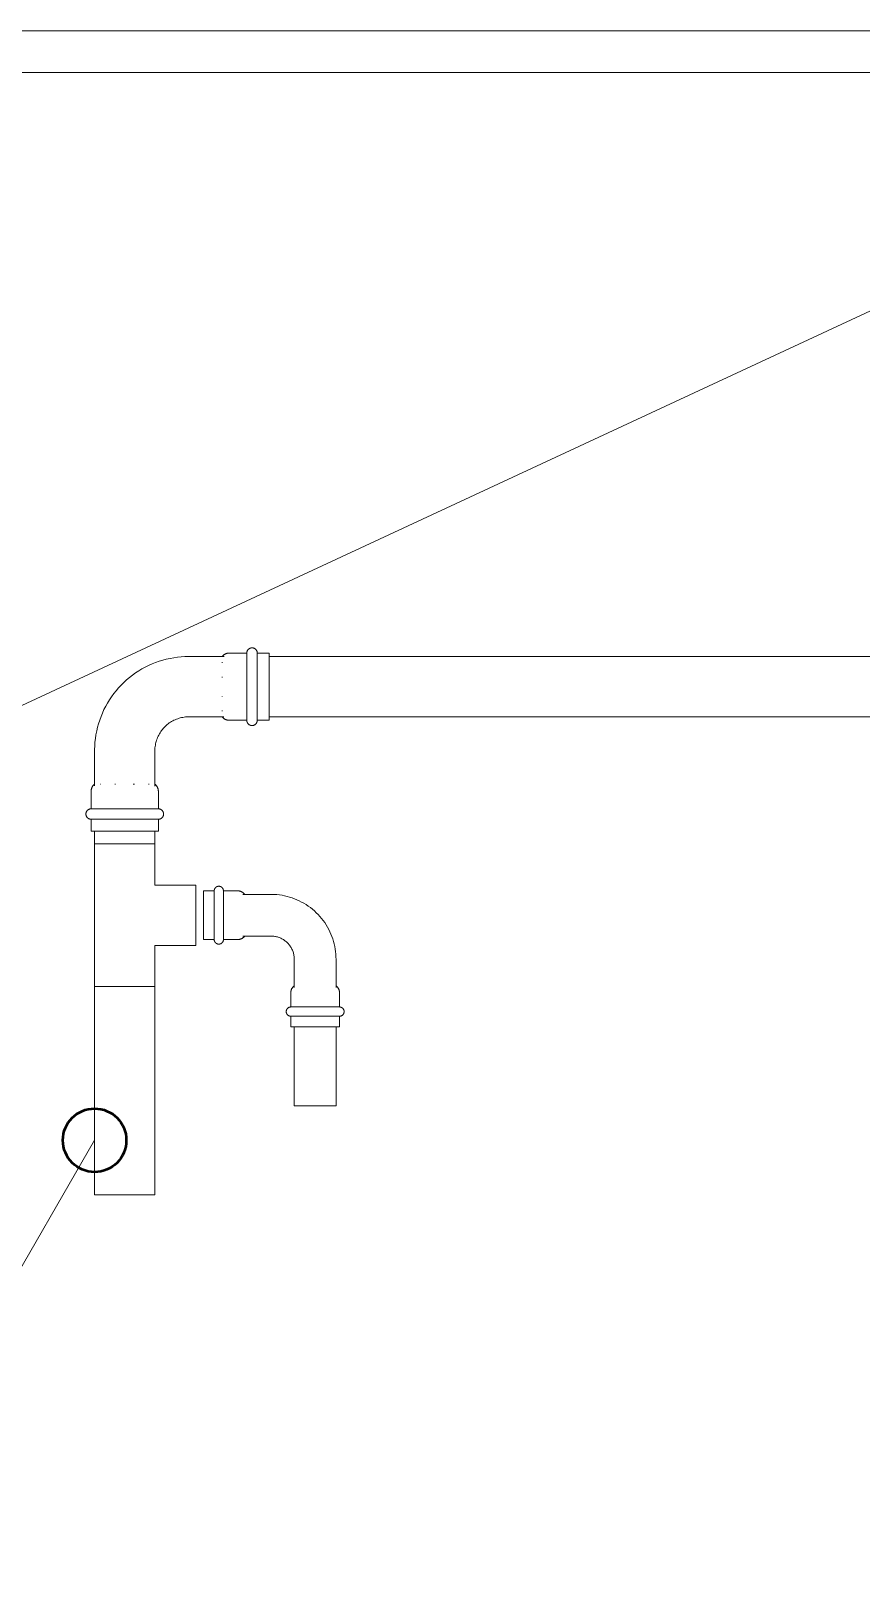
# Model space of a CAD drawing. Header units: inches. Extents: x -3679 to 241, y -496 to 1784.
# Drawn here: x -2646.11 to -2619.94, y 105.24 to 153.66 of the extents above; entities that cross this region are included whole.
import ezdxf

# ---------------------------------------------------------------- set-up
doc = ezdxf.new("R2010")
doc.units = ezdxf.units.IN
doc.header["$MEASUREMENT"] = 0
doc.layers.add('G-ANNO-DIMS', color=251, linetype='Continuous', lineweight=9)
doc.layers.add('P-PIPE', color=1, linetype='Continuous', lineweight=9)

# ---------------------------------------------------------------- blocks, each defined once
blk = doc.blocks.new('Victaulic-VicPress316-Elbow 90-45deg Style P568_P571 - Standard-V1-SECOND LEVEL')
at = {"layer": 'P-PIPE'}
for p, q in [((-0.767, 3.52), (-0.767, 3.181)), ((0.766, 3.52), (-0.767, 3.52)), ((0.766, 3.181), (0.766, 3.52)), ((-0.767, 3.181), (0.766, 3.181)), ((-0.767, 2.89), (-0.767, 2.439)), ((-0.767, 2.89), (0.766, 2.89)), ((0.766, 2.439), (0.766, 2.89)), ((-0.658, 2.278), (-0.658, 1.393)), ((0.657, 1.393), (0.657, 2.278)), ((-3.181, 0.766), (-3.52, 0.766)), ((-3.52, 0.766), (-3.52, -0.767)), ((-3.181, -0.767), (-3.181, 0.766)), ((-2.439, 0.766), (-2.89, 0.766)), ((-2.89, -0.767), (-2.89, 0.766)), ((-1.393, 0.657), (-2.278, 0.657)), ((-3.52, -0.767), (-3.181, -0.767)), ((-2.89, -0.767), (-2.439, -0.767)), ((-2.278, -0.658), (-1.393, -0.658))]:
    blk.add_line(p, q, dxfattribs=at)
at = {"layer": 'P-PIPE', "flags": 128}
for points in [[(-0.767, 2.89), (-0.772, 2.891), (-0.778, 2.891), (-0.784, 2.892), (-0.79, 2.892), (-0.795, 2.893), (-0.801, 2.895), (-0.807, 2.896), (-0.812, 2.898), (-0.818, 2.9), (-0.823, 2.902), (-0.828, 2.904), (-0.834, 2.907), (-0.839, 2.91), (-0.844, 2.913), (-0.849, 2.916), (-0.853, 2.919), (-0.858, 2.923), (-0.862, 2.927), (-0.867, 2.931), (-0.871, 2.935), (-0.875, 2.939), (-0.879, 2.943), (-0.882, 2.948), (-0.886, 2.953), (-0.889, 2.957), (-0.892, 2.962), (-0.895, 2.967), (-0.897, 2.973), (-0.9, 2.978), (-0.902, 2.983), (-0.904, 2.989), (-0.906, 2.994), (-0.907, 3), (-0.909, 3.006), (-0.91, 3.011), (-0.911, 3.017), (-0.911, 3.023), (-0.912, 3.029), (-0.912, 3.034), (-0.912, 3.04), (-0.912, 3.046), (-0.911, 3.052), (-0.91, 3.058), (-0.909, 3.063), (-0.908, 3.069), (-0.907, 3.075), (-0.905, 3.08), (-0.903, 3.086), (-0.901, 3.091), (-0.899, 3.097), (-0.896, 3.102), (-0.894, 3.107), (-0.891, 3.112), (-0.887, 3.117), (-0.884, 3.122), (-0.881, 3.126), (-0.877, 3.131), (-0.873, 3.135), (-0.869, 3.139), (-0.865, 3.143), (-0.86, 3.147), (-0.856, 3.151), (-0.851, 3.154), (-0.846, 3.158), (-0.842, 3.161), (-0.836, 3.164), (-0.831, 3.166), (-0.826, 3.169), (-0.821, 3.171), (-0.815, 3.173), (-0.81, 3.175), (-0.804, 3.177), (-0.798, 3.178), (-0.793, 3.179), (-0.787, 3.18), (-0.781, 3.181), (-0.775, 3.181), (-0.77, 3.181), (-0.767, 3.181)], [(0.766, 3.181), (0.766, 3.181), (0.764, 3.181), (0.761, 3.181), (0.757, 3.181), (0.751, 3.181), (0.745, 3.181), (0.737, 3.181), (0.728, 3.181), (0.717, 3.181), (0.706, 3.181), (0.693, 3.181), (0.68, 3.181), (0.665, 3.181), (0.649, 3.181), (0.633, 3.181), (0.615, 3.181), (0.596, 3.181), (0.576, 3.181), (0.556, 3.181), (0.534, 3.181), (0.512, 3.181), (0.488, 3.181), (0.464, 3.181), (0.44, 3.181), (0.414, 3.181), (0.388, 3.181), (0.361, 3.181), (0.334, 3.181), (0.306, 3.181), (0.278, 3.181), (0.249, 3.181), (0.22, 3.181), (0.19, 3.181), (0.16, 3.181), (0.13, 3.181), (0.1, 3.181), (0.069, 3.181), (0.039, 3.181), (0.008, 3.181), (-0.022, 3.181), (-0.053, 3.181), (-0.084, 3.181), (-0.114, 3.181), (-0.144, 3.181), (-0.174, 3.181), (-0.204, 3.181), (-0.233, 3.181), (-0.262, 3.181), (-0.291, 3.181), (-0.319, 3.181), (-0.347, 3.181), (-0.374, 3.181), (-0.4, 3.181), (-0.426, 3.181), (-0.451, 3.181), (-0.476, 3.181), (-0.499, 3.181), (-0.522, 3.181), (-0.544, 3.181), (-0.565, 3.181), (-0.585, 3.181), (-0.605, 3.181), (-0.623, 3.181), (-0.64, 3.181), (-0.657, 3.181), (-0.672, 3.181), (-0.686, 3.181), (-0.699, 3.181), (-0.711, 3.181), (-0.722, 3.181), (-0.732, 3.181), (-0.74, 3.181), (-0.748, 3.181), (-0.754, 3.181), (-0.759, 3.181), (-0.763, 3.181), (-0.765, 3.181), (-0.766, 3.181), (-0.767, 3.181)], [(-0.767, 3.181), (-0.766, 3.181), (-0.764, 3.181), (-0.761, 3.181), (-0.757, 3.181), (-0.751, 3.181), (-0.745, 3.181), (-0.737, 3.181), (-0.728, 3.181)], [(0.722, 3.181), (0.732, 3.181), (0.74, 3.181), (0.748, 3.181), (0.754, 3.181), (0.759, 3.181), (0.763, 3.181), (0.765, 3.181), (0.766, 3.181), (0.766, 3.181)], [(0.766, 3.181), (0.772, 3.181), (0.778, 3.181), (0.784, 3.18), (0.79, 3.18), (0.795, 3.179), (0.801, 3.177), (0.807, 3.176), (0.812, 3.174), (0.818, 3.172), (0.823, 3.17), (0.828, 3.168), (0.834, 3.165), (0.839, 3.162), (0.844, 3.159), (0.849, 3.156), (0.853, 3.153), (0.858, 3.149), (0.862, 3.145), (0.867, 3.141), (0.871, 3.137), (0.875, 3.133), (0.879, 3.129), (0.882, 3.124), (0.886, 3.119), (0.889, 3.115), (0.892, 3.11), (0.895, 3.105), (0.897, 3.099), (0.9, 3.094), (0.902, 3.089), (0.904, 3.083), (0.906, 3.078), (0.907, 3.072), (0.909, 3.066), (0.91, 3.061), (0.911, 3.055), (0.911, 3.049), (0.912, 3.043), (0.912, 3.038), (0.912, 3.032), (0.912, 3.026), (0.911, 3.02), (0.91, 3.014), (0.909, 3.009), (0.908, 3.003), (0.907, 2.997), (0.905, 2.992), (0.903, 2.986), (0.901, 2.981), (0.899, 2.975), (0.896, 2.97), (0.894, 2.965), (0.891, 2.96), (0.887, 2.955), (0.884, 2.95), (0.881, 2.946), (0.877, 2.941), (0.873, 2.937), (0.869, 2.933), (0.865, 2.929), (0.86, 2.925), (0.856, 2.921), (0.851, 2.918), (0.846, 2.914), (0.842, 2.911), (0.836, 2.908), (0.831, 2.906), (0.826, 2.903), (0.821, 2.901), (0.815, 2.899), (0.81, 2.897), (0.804, 2.895), (0.798, 2.894), (0.793, 2.893), (0.787, 2.892), (0.781, 2.891), (0.775, 2.891), (0.77, 2.891), (0.766, 2.89)], [(-0.767, 2.89), (-0.766, 2.89), (-0.764, 2.89), (-0.761, 2.89), (-0.757, 2.89), (-0.751, 2.89), (-0.745, 2.89), (-0.737, 2.89), (-0.728, 2.89), (-0.717, 2.89), (-0.706, 2.89), (-0.693, 2.89), (-0.68, 2.89), (-0.665, 2.89), (-0.649, 2.89), (-0.633, 2.89), (-0.615, 2.89), (-0.596, 2.89), (-0.576, 2.89), (-0.556, 2.89), (-0.534, 2.89), (-0.512, 2.89), (-0.488, 2.89), (-0.464, 2.89), (-0.44, 2.89), (-0.414, 2.89), (-0.388, 2.89), (-0.361, 2.89), (-0.334, 2.89), (-0.306, 2.89), (-0.278, 2.89), (-0.249, 2.89), (-0.22, 2.89), (-0.19, 2.89), (-0.16, 2.89), (-0.13, 2.89), (-0.1, 2.89), (-0.069, 2.89), (-0.039, 2.89), (-0.008, 2.89), (0.022, 2.89), (0.053, 2.89), (0.084, 2.89), (0.114, 2.89), (0.144, 2.89), (0.174, 2.89), (0.204, 2.89), (0.233, 2.89), (0.262, 2.89), (0.291, 2.89), (0.319, 2.89), (0.347, 2.89), (0.374, 2.89), (0.4, 2.89), (0.426, 2.89), (0.451, 2.89), (0.476, 2.89), (0.499, 2.89), (0.522, 2.89), (0.544, 2.89), (0.565, 2.89), (0.585, 2.89), (0.605, 2.89), (0.623, 2.89), (0.64, 2.89), (0.657, 2.89), (0.672, 2.89), (0.686, 2.89), (0.699, 2.89), (0.711, 2.89), (0.722, 2.89), (0.732, 2.89), (0.74, 2.89), (0.748, 2.89), (0.754, 2.89), (0.759, 2.89), (0.763, 2.89), (0.765, 2.89), (0.766, 2.89), (0.766, 2.89)], [(-0.722, 2.89), (-0.732, 2.89), (-0.74, 2.89), (-0.748, 2.89), (-0.754, 2.89), (-0.759, 2.89), (-0.763, 2.89), (-0.765, 2.89), (-0.766, 2.89), (-0.767, 2.89)], [(-0.658, 2.221), (-0.666, 2.228), (-0.674, 2.235), (-0.682, 2.242), (-0.69, 2.25), (-0.698, 2.258), (-0.705, 2.266), (-0.711, 2.275), (-0.718, 2.283), (-0.724, 2.293), (-0.729, 2.302), (-0.735, 2.311), (-0.74, 2.321), (-0.744, 2.331), (-0.748, 2.341), (-0.752, 2.351), (-0.755, 2.362), (-0.758, 2.372), (-0.761, 2.383), (-0.763, 2.394), (-0.764, 2.404), (-0.765, 2.415), (-0.766, 2.426), (-0.767, 2.437), (-0.767, 2.439)], [(0.766, 2.439), (0.766, 2.428), (0.766, 2.417), (0.765, 2.406), (0.763, 2.396), (0.761, 2.385), (0.759, 2.374), (0.756, 2.364), (0.753, 2.353), (0.749, 2.343), (0.745, 2.333), (0.741, 2.323), (0.736, 2.313), (0.73, 2.304), (0.725, 2.294), (0.719, 2.285), (0.713, 2.276), (0.706, 2.268), (0.699, 2.259), (0.692, 2.251), (0.684, 2.244), (0.676, 2.236), (0.668, 2.229), (0.659, 2.222), (0.657, 2.221)], [(0.766, 2.89), (0.766, 2.89), (0.764, 2.89), (0.761, 2.89), (0.757, 2.89), (0.751, 2.89), (0.745, 2.89), (0.737, 2.89), (0.728, 2.89)], [(-0.658, 1.393), (-0.658, 1.364), (-0.66, 1.334), (-0.663, 1.305), (-0.667, 1.276), (-0.672, 1.247), (-0.679, 1.218), (-0.686, 1.19), (-0.695, 1.162), (-0.705, 1.134), (-0.716, 1.107), (-0.728, 1.08), (-0.741, 1.053), (-0.755, 1.028), (-0.77, 1.002), (-0.786, 0.978), (-0.803, 0.954), (-0.821, 0.931), (-0.84, 0.908), (-0.86, 0.886), (-0.881, 0.865), (-0.902, 0.845), (-0.924, 0.826), (-0.947, 0.808), (-0.971, 0.79), (-0.996, 0.774), (-1.021, 0.759), (-1.046, 0.744), (-1.073, 0.731), (-1.099, 0.719), (-1.126, 0.707), (-1.154, 0.697), (-1.182, 0.688), (-1.21, 0.681), (-1.239, 0.674), (-1.268, 0.668), (-1.297, 0.664), (-1.326, 0.661), (-1.356, 0.658), (-1.385, 0.658), (-1.393, 0.657)], [(-1.393, -0.658), (-1.311, -0.656), (-1.229, -0.651), (-1.148, -0.643), (-1.066, -0.631), (-0.986, -0.617), (-0.906, -0.599), (-0.826, -0.578), (-0.748, -0.553), (-0.671, -0.526), (-0.594, -0.496), (-0.52, -0.462), (-0.446, -0.426), (-0.374, -0.386), (-0.304, -0.344), (-0.235, -0.299), (-0.168, -0.252), (-0.104, -0.201), (-0.041, -0.149), (0.02, -0.093), (0.078, -0.036), (0.134, 0.024), (0.187, 0.087), (0.238, 0.151), (0.287, 0.217), (0.332, 0.285), (0.375, 0.355), (0.415, 0.427), (0.453, 0.5), (0.487, 0.574), (0.518, 0.65), (0.546, 0.727), (0.571, 0.805), (0.593, 0.884), (0.612, 0.964), (0.628, 1.044), (0.64, 1.126), (0.649, 1.207), (0.655, 1.289), (0.657, 1.371), (0.657, 1.393)], [(-3.181, 0.766), (-3.181, 0.772), (-3.181, 0.778), (-3.18, 0.784), (-3.18, 0.79), (-3.179, 0.795), (-3.177, 0.801), (-3.176, 0.807), (-3.174, 0.812), (-3.172, 0.818), (-3.17, 0.823), (-3.168, 0.828), (-3.165, 0.834), (-3.162, 0.839), (-3.159, 0.844), (-3.156, 0.849), (-3.153, 0.853), (-3.149, 0.858), (-3.145, 0.862), (-3.141, 0.867), (-3.137, 0.871), (-3.133, 0.875), (-3.129, 0.879), (-3.124, 0.882), (-3.119, 0.886), (-3.115, 0.889), (-3.11, 0.892), (-3.105, 0.895), (-3.099, 0.897), (-3.094, 0.9), (-3.089, 0.902), (-3.083, 0.904), (-3.078, 0.906), (-3.072, 0.907), (-3.066, 0.909), (-3.061, 0.91), (-3.055, 0.911), (-3.049, 0.911), (-3.043, 0.912), (-3.038, 0.912), (-3.032, 0.912), (-3.026, 0.912), (-3.02, 0.911), (-3.014, 0.91), (-3.009, 0.909), (-3.003, 0.908), (-2.997, 0.907), (-2.992, 0.905), (-2.986, 0.903), (-2.981, 0.901), (-2.975, 0.899), (-2.97, 0.896), (-2.965, 0.894), (-2.96, 0.891), (-2.955, 0.887), (-2.95, 0.884), (-2.946, 0.881), (-2.941, 0.877), (-2.937, 0.873), (-2.933, 0.869), (-2.929, 0.865), (-2.925, 0.86), (-2.921, 0.856), (-2.918, 0.851), (-2.914, 0.846), (-2.911, 0.842), (-2.908, 0.836), (-2.906, 0.831), (-2.903, 0.826), (-2.901, 0.821), (-2.899, 0.815), (-2.897, 0.81), (-2.895, 0.804), (-2.894, 0.798), (-2.893, 0.793), (-2.892, 0.787), (-2.891, 0.781), (-2.891, 0.775), (-2.891, 0.77), (-2.89, 0.766)], [(-3.181, 0.766), (-3.181, 0.766), (-3.181, 0.764), (-3.181, 0.761), (-3.181, 0.757), (-3.181, 0.751), (-3.181, 0.745), (-3.181, 0.737), (-3.181, 0.728), (-3.181, 0.717), (-3.181, 0.706), (-3.181, 0.693), (-3.181, 0.68), (-3.181, 0.665), (-3.181, 0.649), (-3.181, 0.633), (-3.181, 0.615), (-3.181, 0.596), (-3.181, 0.576), (-3.181, 0.556), (-3.181, 0.534), (-3.181, 0.512), (-3.181, 0.488), (-3.181, 0.464), (-3.181, 0.44), (-3.181, 0.414), (-3.181, 0.388), (-3.181, 0.361), (-3.181, 0.334), (-3.181, 0.306), (-3.181, 0.278), (-3.181, 0.249), (-3.181, 0.22), (-3.181, 0.19), (-3.181, 0.16), (-3.181, 0.13), (-3.181, 0.1), (-3.181, 0.069), (-3.181, 0.039), (-3.181, 0.008), (-3.181, -0.022), (-3.181, -0.053), (-3.181, -0.084), (-3.181, -0.114), (-3.181, -0.144), (-3.181, -0.174), (-3.181, -0.204), (-3.181, -0.233), (-3.181, -0.262), (-3.181, -0.291), (-3.181, -0.319), (-3.181, -0.347), (-3.181, -0.374), (-3.181, -0.4), (-3.181, -0.426), (-3.181, -0.451), (-3.181, -0.476), (-3.181, -0.499), (-3.181, -0.522), (-3.181, -0.544), (-3.181, -0.565), (-3.181, -0.585), (-3.181, -0.605), (-3.181, -0.623), (-3.181, -0.64), (-3.181, -0.657), (-3.181, -0.672), (-3.181, -0.686), (-3.181, -0.699), (-3.181, -0.711), (-3.181, -0.722), (-3.181, -0.732), (-3.181, -0.74), (-3.181, -0.748), (-3.181, -0.754), (-3.181, -0.759), (-3.181, -0.763), (-3.181, -0.765), (-3.181, -0.766), (-3.181, -0.767)], [(-3.181, 0.722), (-3.181, 0.732), (-3.181, 0.74), (-3.181, 0.748), (-3.181, 0.754), (-3.181, 0.759), (-3.181, 0.763), (-3.181, 0.765), (-3.181, 0.766), (-3.181, 0.766)], [(-2.89, -0.767), (-2.89, -0.766), (-2.89, -0.764), (-2.89, -0.761), (-2.89, -0.757), (-2.89, -0.751), (-2.89, -0.745), (-2.89, -0.737), (-2.89, -0.728), (-2.89, -0.717), (-2.89, -0.706), (-2.89, -0.693), (-2.89, -0.68), (-2.89, -0.665), (-2.89, -0.649), (-2.89, -0.633), (-2.89, -0.615), (-2.89, -0.596), (-2.89, -0.576), (-2.89, -0.556), (-2.89, -0.534), (-2.89, -0.512), (-2.89, -0.488), (-2.89, -0.464), (-2.89, -0.44), (-2.89, -0.414), (-2.89, -0.388), (-2.89, -0.361), (-2.89, -0.334), (-2.89, -0.306), (-2.89, -0.278), (-2.89, -0.249), (-2.89, -0.22), (-2.89, -0.19), (-2.89, -0.16), (-2.89, -0.13), (-2.89, -0.1), (-2.89, -0.069), (-2.89, -0.039), (-2.89, -0.008), (-2.89, 0.022), (-2.89, 0.053), (-2.89, 0.084), (-2.89, 0.114), (-2.89, 0.144), (-2.89, 0.174), (-2.89, 0.204), (-2.89, 0.233), (-2.89, 0.262), (-2.89, 0.291), (-2.89, 0.319), (-2.89, 0.347), (-2.89, 0.374), (-2.89, 0.4), (-2.89, 0.426), (-2.89, 0.451), (-2.89, 0.476), (-2.89, 0.499), (-2.89, 0.522), (-2.89, 0.544), (-2.89, 0.565), (-2.89, 0.585), (-2.89, 0.605), (-2.89, 0.623), (-2.89, 0.64), (-2.89, 0.657), (-2.89, 0.672), (-2.89, 0.686), (-2.89, 0.699), (-2.89, 0.711), (-2.89, 0.722), (-2.89, 0.732), (-2.89, 0.74), (-2.89, 0.748), (-2.89, 0.754), (-2.89, 0.759), (-2.89, 0.763), (-2.89, 0.765), (-2.89, 0.766), (-2.89, 0.766)], [(-2.89, 0.766), (-2.89, 0.766), (-2.89, 0.764), (-2.89, 0.761), (-2.89, 0.757), (-2.89, 0.751), (-2.89, 0.745), (-2.89, 0.737), (-2.89, 0.728)], [(-2.439, 0.766), (-2.428, 0.766), (-2.417, 0.766), (-2.406, 0.765), (-2.396, 0.763), (-2.385, 0.761), (-2.374, 0.759), (-2.364, 0.756), (-2.353, 0.753), (-2.343, 0.749), (-2.333, 0.745), (-2.323, 0.741), (-2.313, 0.736), (-2.304, 0.73), (-2.294, 0.725), (-2.285, 0.719), (-2.276, 0.713), (-2.268, 0.706), (-2.259, 0.699), (-2.251, 0.692), (-2.244, 0.684), (-2.236, 0.676), (-2.229, 0.668), (-2.222, 0.659), (-2.221, 0.657)], [(-3.181, -0.767), (-3.181, -0.766), (-3.181, -0.764), (-3.181, -0.761), (-3.181, -0.757), (-3.181, -0.751), (-3.181, -0.745), (-3.181, -0.737), (-3.181, -0.728)], [(-2.89, -0.767), (-2.891, -0.772), (-2.891, -0.778), (-2.892, -0.784), (-2.892, -0.79), (-2.893, -0.795), (-2.895, -0.801), (-2.896, -0.807), (-2.898, -0.812), (-2.9, -0.818), (-2.902, -0.823), (-2.904, -0.828), (-2.907, -0.834), (-2.91, -0.839), (-2.913, -0.844), (-2.916, -0.849), (-2.919, -0.853), (-2.923, -0.858), (-2.927, -0.862), (-2.931, -0.867), (-2.935, -0.871), (-2.939, -0.875), (-2.943, -0.879), (-2.948, -0.882), (-2.953, -0.886), (-2.957, -0.889), (-2.962, -0.892), (-2.967, -0.895), (-2.973, -0.897), (-2.978, -0.9), (-2.983, -0.902), (-2.989, -0.904), (-2.994, -0.906), (-3, -0.907), (-3.006, -0.909), (-3.011, -0.91), (-3.017, -0.911), (-3.023, -0.911), (-3.029, -0.912), (-3.034, -0.912), (-3.04, -0.912), (-3.046, -0.912), (-3.052, -0.911), (-3.058, -0.91), (-3.063, -0.909), (-3.069, -0.908), (-3.075, -0.907), (-3.08, -0.905), (-3.086, -0.903), (-3.091, -0.901), (-3.097, -0.899), (-3.102, -0.896), (-3.107, -0.894), (-3.112, -0.891), (-3.117, -0.887), (-3.122, -0.884), (-3.126, -0.881), (-3.131, -0.877), (-3.135, -0.873), (-3.139, -0.869), (-3.143, -0.865), (-3.147, -0.86), (-3.151, -0.856), (-3.154, -0.851), (-3.158, -0.846), (-3.161, -0.842), (-3.164, -0.836), (-3.166, -0.831), (-3.169, -0.826), (-3.171, -0.821), (-3.173, -0.815), (-3.175, -0.81), (-3.177, -0.804), (-3.178, -0.798), (-3.179, -0.793), (-3.18, -0.787), (-3.181, -0.781), (-3.181, -0.775), (-3.181, -0.77), (-3.181, -0.767)], [(-2.89, -0.722), (-2.89, -0.732), (-2.89, -0.74), (-2.89, -0.748), (-2.89, -0.754), (-2.89, -0.759), (-2.89, -0.763), (-2.89, -0.765), (-2.89, -0.766), (-2.89, -0.767)], [(-2.221, -0.658), (-2.228, -0.666), (-2.235, -0.674), (-2.242, -0.682), (-2.25, -0.69), (-2.258, -0.698), (-2.266, -0.705), (-2.275, -0.711), (-2.283, -0.718), (-2.293, -0.724), (-2.302, -0.729), (-2.311, -0.735), (-2.321, -0.74), (-2.331, -0.744), (-2.341, -0.748), (-2.351, -0.752), (-2.362, -0.755), (-2.372, -0.758), (-2.383, -0.761), (-2.394, -0.763), (-2.404, -0.764), (-2.415, -0.765), (-2.426, -0.766), (-2.437, -0.767), (-2.439, -0.767)]]:
    blk.add_lwpolyline(points, dxfattribs=at)
blk = doc.blocks.new('Victaulic-VicPress316-Elbow 90-45deg Style P568_P571 - Standard-V19-SECOND LEVEL')
at = {"layer": 'P-PIPE'}
for p, q in [((-1.059, 4.55), (-1.059, 4.174)), ((1.059, 4.55), (-1.059, 4.55)), ((1.059, 4.174), (1.059, 4.55)), ((-1.059, 4.174), (1.059, 4.174)), ((-1.059, 3.845), (-1.059, 3.289)), ((-1.059, 3.845), (1.059, 3.845)), ((1.059, 3.289), (1.059, 3.845)), ((-0.95, 3.136), (-0.95, 2.015)), ((-0.769, 3.071), (-0.753, 3.071)), ((-0.312, 3.071), (-0.268, 3.071)), ((0.294, 3.071), (0.312, 3.071)), ((0.753, 3.071), (0.769, 3.071)), ((0.95, 2.015), (0.95, 3.119)), ((-4.174, 1.059), (-4.55, 1.059)), ((-4.55, 1.059), (-4.55, -1.059)), ((-4.174, -1.059), (-4.174, 1.059)), ((-3.289, 1.059), (-3.845, 1.059)), ((-3.845, -1.059), (-3.845, 1.059)), ((-2.015, 0.95), (-3.119, 0.95)), ((-3.071, 0.753), (-3.071, 0.769)), ((-3.071, 0.294), (-3.071, 0.312)), ((-3.071, -0.312), (-3.071, -0.294)), ((-3.136, -0.95), (-2.015, -0.95)), ((-3.071, -0.769), (-3.071, -0.753)), ((-4.55, -1.059), (-4.174, -1.059)), ((-3.845, -1.059), (-3.289, -1.059))]:
    blk.add_line(p, q, dxfattribs=at)
at = {"layer": 'P-PIPE', "flags": 128}
for points in [[(-1.059, 3.845), (-1.066, 3.846), (-1.072, 3.846), (-1.079, 3.847), (-1.085, 3.848), (-1.092, 3.849), (-1.098, 3.85), (-1.104, 3.852), (-1.111, 3.854), (-1.117, 3.856), (-1.123, 3.858), (-1.129, 3.861), (-1.135, 3.864), (-1.141, 3.867), (-1.146, 3.871), (-1.152, 3.874), (-1.157, 3.878), (-1.162, 3.882), (-1.167, 3.886), (-1.172, 3.891), (-1.177, 3.895), (-1.181, 3.9), (-1.186, 3.905), (-1.19, 3.91), (-1.194, 3.916), (-1.197, 3.921), (-1.201, 3.927), (-1.204, 3.932), (-1.207, 3.938), (-1.21, 3.944), (-1.212, 3.95), (-1.215, 3.957), (-1.217, 3.963), (-1.218, 3.969), (-1.22, 3.976), (-1.221, 3.982), (-1.222, 3.989), (-1.223, 3.995), (-1.223, 4.002), (-1.223, 4.008), (-1.223, 4.015), (-1.223, 4.021), (-1.223, 4.028), (-1.222, 4.034), (-1.221, 4.041), (-1.219, 4.047), (-1.218, 4.054), (-1.216, 4.06), (-1.214, 4.066), (-1.211, 4.072), (-1.209, 4.078), (-1.206, 4.084), (-1.203, 4.09), (-1.199, 4.096), (-1.196, 4.101), (-1.192, 4.107), (-1.188, 4.112), (-1.184, 4.117), (-1.179, 4.122), (-1.175, 4.127), (-1.17, 4.131), (-1.165, 4.136), (-1.16, 4.14), (-1.155, 4.144), (-1.149, 4.147), (-1.144, 4.151), (-1.138, 4.154), (-1.132, 4.157), (-1.126, 4.16), (-1.12, 4.163), (-1.114, 4.165), (-1.108, 4.167), (-1.102, 4.169), (-1.095, 4.17), (-1.089, 4.172), (-1.082, 4.173), (-1.076, 4.174), (-1.069, 4.174), (-1.063, 4.174), (-1.059, 4.174)], [(1.059, 4.174), (1.058, 4.174), (1.056, 4.174), (1.051, 4.174), (1.045, 4.174), (1.038, 4.174), (1.029, 4.174), (1.018, 4.174), (1.005, 4.174), (0.991, 4.174), (0.975, 4.174), (0.958, 4.174), (0.939, 4.174), (0.919, 4.174), (0.897, 4.174), (0.874, 4.174), (0.849, 4.174), (0.823, 4.174), (0.796, 4.174), (0.768, 4.174), (0.738, 4.174), (0.707, 4.174), (0.675, 4.174), (0.642, 4.174), (0.607, 4.174), (0.572, 4.174), (0.536, 4.174), (0.499, 4.174), (0.461, 4.174), (0.423, 4.174), (0.384, 4.174), (0.344, 4.174), (0.304, 4.174), (0.263, 4.174), (0.222, 4.174), (0.18, 4.174), (0.138, 4.174), (0.096, 4.174), (0.054, 4.174), (0.011, 4.174), (-0.031, 4.174), (-0.073, 4.174), (-0.115, 4.174), (-0.157, 4.174), (-0.199, 4.174), (-0.241, 4.174), (-0.282, 4.174), (-0.322, 4.174), (-0.362, 4.174), (-0.402, 4.174), (-0.441, 4.174), (-0.479, 4.174), (-0.516, 4.174), (-0.553, 4.174), (-0.588, 4.174), (-0.623, 4.174), (-0.657, 4.174), (-0.69, 4.174), (-0.721, 4.174), (-0.752, 4.174), (-0.781, 4.174), (-0.809, 4.174), (-0.836, 4.174), (-0.861, 4.174), (-0.885, 4.174), (-0.907, 4.174), (-0.929, 4.174), (-0.948, 4.174), (-0.966, 4.174), (-0.983, 4.174), (-0.998, 4.174), (-1.011, 4.174), (-1.023, 4.174), (-1.033, 4.174), (-1.042, 4.174), (-1.048, 4.174), (-1.054, 4.174), (-1.057, 4.174), (-1.059, 4.174), (-1.059, 4.174)], [(-1.059, 4.174), (-1.058, 4.174), (-1.056, 4.174), (-1.051, 4.174), (-1.045, 4.174), (-1.038, 4.174), (-1.029, 4.174), (-1.018, 4.174)], [(1.023, 4.174), (1.033, 4.174), (1.042, 4.174), (1.048, 4.174), (1.054, 4.174), (1.057, 4.174), (1.059, 4.174), (1.059, 4.174)], [(1.059, 4.174), (1.066, 4.174), (1.072, 4.174), (1.079, 4.173), (1.085, 4.172), (1.092, 4.171), (1.098, 4.17), (1.104, 4.168), (1.111, 4.166), (1.117, 4.164), (1.123, 4.162), (1.129, 4.159), (1.135, 4.156), (1.141, 4.153), (1.146, 4.149), (1.152, 4.146), (1.157, 4.142), (1.162, 4.138), (1.167, 4.134), (1.172, 4.129), (1.177, 4.125), (1.181, 4.12), (1.186, 4.115), (1.19, 4.11), (1.194, 4.104), (1.197, 4.099), (1.201, 4.093), (1.204, 4.088), (1.207, 4.082), (1.21, 4.076), (1.212, 4.07), (1.215, 4.063), (1.217, 4.057), (1.218, 4.051), (1.22, 4.044), (1.221, 4.038), (1.222, 4.031), (1.223, 4.025), (1.223, 4.018), (1.223, 4.012), (1.223, 4.005), (1.223, 3.999), (1.223, 3.992), (1.222, 3.986), (1.221, 3.979), (1.219, 3.973), (1.218, 3.966), (1.216, 3.96), (1.214, 3.954), (1.211, 3.948), (1.209, 3.942), (1.206, 3.936), (1.203, 3.93), (1.199, 3.924), (1.196, 3.919), (1.192, 3.913), (1.188, 3.908), (1.184, 3.903), (1.179, 3.898), (1.175, 3.893), (1.17, 3.889), (1.165, 3.884), (1.16, 3.88), (1.155, 3.876), (1.149, 3.873), (1.144, 3.869), (1.138, 3.866), (1.132, 3.863), (1.126, 3.86), (1.12, 3.857), (1.114, 3.855), (1.108, 3.853), (1.102, 3.851), (1.095, 3.85), (1.089, 3.848), (1.082, 3.847), (1.076, 3.846), (1.069, 3.846), (1.063, 3.846), (1.059, 3.845)], [(-1.059, 3.845), (-1.058, 3.845), (-1.056, 3.845), (-1.051, 3.845), (-1.045, 3.845), (-1.038, 3.845), (-1.029, 3.845), (-1.018, 3.845), (-1.005, 3.845), (-0.991, 3.845), (-0.975, 3.845), (-0.958, 3.845), (-0.939, 3.845), (-0.919, 3.845), (-0.897, 3.845), (-0.874, 3.845), (-0.849, 3.845), (-0.823, 3.845), (-0.796, 3.845), (-0.768, 3.845), (-0.738, 3.845), (-0.707, 3.845), (-0.675, 3.845), (-0.642, 3.845), (-0.607, 3.845), (-0.572, 3.845), (-0.536, 3.845), (-0.499, 3.845), (-0.461, 3.845), (-0.423, 3.845), (-0.384, 3.845), (-0.344, 3.845), (-0.304, 3.845), (-0.263, 3.845), (-0.222, 3.845), (-0.18, 3.845), (-0.138, 3.845), (-0.096, 3.845), (-0.054, 3.845), (-0.011, 3.845), (0.031, 3.845), (0.073, 3.845), (0.115, 3.845), (0.157, 3.845), (0.199, 3.845), (0.241, 3.845), (0.282, 3.845), (0.322, 3.845), (0.362, 3.845), (0.402, 3.845), (0.441, 3.845), (0.479, 3.845), (0.516, 3.845), (0.553, 3.845), (0.588, 3.845), (0.623, 3.845), (0.657, 3.845), (0.69, 3.845), (0.721, 3.845), (0.752, 3.845), (0.781, 3.845), (0.809, 3.845), (0.836, 3.845), (0.861, 3.845), (0.885, 3.845), (0.907, 3.845), (0.929, 3.845), (0.948, 3.845), (0.966, 3.845), (0.983, 3.845), (0.998, 3.845), (1.011, 3.845), (1.023, 3.845), (1.033, 3.845), (1.042, 3.845), (1.048, 3.845), (1.054, 3.845), (1.057, 3.845), (1.059, 3.845), (1.059, 3.845)], [(-1.023, 3.845), (-1.033, 3.845), (-1.042, 3.845), (-1.048, 3.845), (-1.054, 3.845), (-1.057, 3.845), (-1.059, 3.845), (-1.059, 3.845)], [(1.059, 3.845), (1.058, 3.845), (1.056, 3.845), (1.051, 3.845), (1.045, 3.845), (1.038, 3.845), (1.029, 3.845), (1.018, 3.845)], [(-0.95, 3.071), (-0.959, 3.078), (-0.967, 3.085), (-0.975, 3.092), (-0.983, 3.1), (-0.99, 3.108), (-0.997, 3.116), (-1.004, 3.125), (-1.01, 3.133), (-1.016, 3.143), (-1.022, 3.152), (-1.027, 3.161), (-1.032, 3.171), (-1.037, 3.181), (-1.041, 3.191), (-1.045, 3.201), (-1.048, 3.212), (-1.051, 3.222), (-1.053, 3.233), (-1.055, 3.244), (-1.057, 3.254), (-1.058, 3.265), (-1.059, 3.276), (-1.059, 3.287), (-1.059, 3.289)], [(1.059, 3.289), (1.059, 3.278), (1.058, 3.267), (1.057, 3.256), (1.056, 3.246), (1.054, 3.235), (1.051, 3.224), (1.048, 3.214), (1.045, 3.203), (1.042, 3.193), (1.037, 3.183), (1.033, 3.173), (1.028, 3.163), (1.023, 3.154), (1.017, 3.144), (1.011, 3.135), (1.005, 3.126), (0.998, 3.118), (0.991, 3.109), (0.984, 3.101), (0.976, 3.094), (0.968, 3.086), (0.96, 3.079), (0.952, 3.072), (0.95, 3.071)], [(-0.95, 2.015), (-0.951, 1.973), (-0.953, 1.93), (-0.958, 1.888), (-0.964, 1.846), (-0.971, 1.804), (-0.981, 1.762), (-0.991, 1.721), (-1.004, 1.68), (-1.018, 1.64), (-1.034, 1.6), (-1.051, 1.562), (-1.07, 1.523), (-1.091, 1.486), (-1.113, 1.449), (-1.136, 1.414), (-1.161, 1.379), (-1.187, 1.345), (-1.214, 1.313), (-1.243, 1.281), (-1.273, 1.251), (-1.304, 1.222), (-1.337, 1.194), (-1.37, 1.168), (-1.404, 1.143), (-1.44, 1.119), (-1.476, 1.097), (-1.513, 1.076), (-1.551, 1.056), (-1.59, 1.039), (-1.629, 1.022), (-1.669, 1.008), (-1.71, 0.995), (-1.751, 0.983), (-1.792, 0.974), (-1.834, 0.965), (-1.876, 0.959), (-1.919, 0.954), (-1.961, 0.951), (-2.004, 0.95), (-2.015, 0.95)], [(-2.015, -0.95), (-1.897, -0.948), (-1.778, -0.941), (-1.66, -0.929), (-1.543, -0.912), (-1.426, -0.891), (-1.31, -0.865), (-1.196, -0.835), (-1.082, -0.799), (-0.971, -0.76), (-0.861, -0.716), (-0.752, -0.668), (-0.646, -0.615), (-0.542, -0.558), (-0.44, -0.497), (-0.341, -0.432), (-0.244, -0.363), (-0.151, -0.29), (-0.06, -0.214), (0.028, -0.134), (0.112, -0.051), (0.193, 0.036), (0.27, 0.126), (0.344, 0.219), (0.414, 0.315), (0.48, 0.413), (0.542, 0.514), (0.6, 0.618), (0.654, 0.723), (0.703, 0.831), (0.748, 0.941), (0.789, 1.052), (0.826, 1.165), (0.857, 1.279), (0.884, 1.395), (0.907, 1.511), (0.925, 1.629), (0.938, 1.746), (0.946, 1.865), (0.95, 1.983), (0.95, 2.015)], [(-4.174, 1.059), (-4.174, 1.066), (-4.174, 1.072), (-4.173, 1.079), (-4.172, 1.085), (-4.171, 1.092), (-4.17, 1.098), (-4.168, 1.104), (-4.166, 1.111), (-4.164, 1.117), (-4.162, 1.123), (-4.159, 1.129), (-4.156, 1.135), (-4.153, 1.141), (-4.149, 1.146), (-4.146, 1.152), (-4.142, 1.157), (-4.138, 1.162), (-4.134, 1.167), (-4.129, 1.172), (-4.125, 1.177), (-4.12, 1.181), (-4.115, 1.186), (-4.11, 1.19), (-4.104, 1.194), (-4.099, 1.197), (-4.093, 1.201), (-4.088, 1.204), (-4.082, 1.207), (-4.076, 1.21), (-4.07, 1.212), (-4.063, 1.215), (-4.057, 1.217), (-4.051, 1.218), (-4.044, 1.22), (-4.038, 1.221), (-4.031, 1.222), (-4.025, 1.223), (-4.018, 1.223), (-4.012, 1.223), (-4.005, 1.223), (-3.999, 1.223), (-3.992, 1.223), (-3.986, 1.222), (-3.979, 1.221), (-3.973, 1.219), (-3.966, 1.218), (-3.96, 1.216), (-3.954, 1.214), (-3.948, 1.211), (-3.942, 1.209), (-3.936, 1.206), (-3.93, 1.203), (-3.924, 1.199), (-3.919, 1.196), (-3.913, 1.192), (-3.908, 1.188), (-3.903, 1.184), (-3.898, 1.179), (-3.893, 1.175), (-3.889, 1.17), (-3.884, 1.165), (-3.88, 1.16), (-3.876, 1.155), (-3.873, 1.149), (-3.869, 1.144), (-3.866, 1.138), (-3.863, 1.132), (-3.86, 1.126), (-3.857, 1.12), (-3.855, 1.114), (-3.853, 1.108), (-3.851, 1.102), (-3.85, 1.095), (-3.848, 1.089), (-3.847, 1.082), (-3.846, 1.076), (-3.846, 1.069), (-3.846, 1.063), (-3.845, 1.059)], [(-4.174, 1.059), (-4.174, 1.058), (-4.174, 1.056), (-4.174, 1.051), (-4.174, 1.045), (-4.174, 1.038), (-4.174, 1.029), (-4.174, 1.018), (-4.174, 1.005), (-4.174, 0.991), (-4.174, 0.975), (-4.174, 0.958), (-4.174, 0.939), (-4.174, 0.919), (-4.174, 0.897), (-4.174, 0.874), (-4.174, 0.849), (-4.174, 0.823), (-4.174, 0.796), (-4.174, 0.768), (-4.174, 0.738), (-4.174, 0.707), (-4.174, 0.675), (-4.174, 0.642), (-4.174, 0.607), (-4.174, 0.572), (-4.174, 0.536), (-4.174, 0.499), (-4.174, 0.461), (-4.174, 0.423), (-4.174, 0.384), (-4.174, 0.344), (-4.174, 0.304), (-4.174, 0.263), (-4.174, 0.222), (-4.174, 0.18), (-4.174, 0.138), (-4.174, 0.096), (-4.174, 0.054), (-4.174, 0.011), (-4.174, -0.031), (-4.174, -0.073), (-4.174, -0.115), (-4.174, -0.157), (-4.174, -0.199), (-4.174, -0.241), (-4.174, -0.282), (-4.174, -0.322), (-4.174, -0.362), (-4.174, -0.402), (-4.174, -0.441), (-4.174, -0.479), (-4.174, -0.516), (-4.174, -0.553), (-4.174, -0.588), (-4.174, -0.623), (-4.174, -0.657), (-4.174, -0.69), (-4.174, -0.721), (-4.174, -0.752), (-4.174, -0.781), (-4.174, -0.809), (-4.174, -0.836), (-4.174, -0.861), (-4.174, -0.885), (-4.174, -0.907), (-4.174, -0.929), (-4.174, -0.948), (-4.174, -0.966), (-4.174, -0.983), (-4.174, -0.998), (-4.174, -1.011), (-4.174, -1.023), (-4.174, -1.033), (-4.174, -1.042), (-4.174, -1.048), (-4.174, -1.054), (-4.174, -1.057), (-4.174, -1.059), (-4.174, -1.059)], [(-4.174, 1.023), (-4.174, 1.033), (-4.174, 1.042), (-4.174, 1.048), (-4.174, 1.054), (-4.174, 1.057), (-4.174, 1.059), (-4.174, 1.059)], [(-3.845, -1.059), (-3.845, -1.058), (-3.845, -1.056), (-3.845, -1.051), (-3.845, -1.045), (-3.845, -1.038), (-3.845, -1.029), (-3.845, -1.018), (-3.845, -1.005), (-3.845, -0.991), (-3.845, -0.975), (-3.845, -0.958), (-3.845, -0.939), (-3.845, -0.919), (-3.845, -0.897), (-3.845, -0.874), (-3.845, -0.849), (-3.845, -0.823), (-3.845, -0.796), (-3.845, -0.768), (-3.845, -0.738), (-3.845, -0.707), (-3.845, -0.675), (-3.845, -0.642), (-3.845, -0.607), (-3.845, -0.572), (-3.845, -0.536), (-3.845, -0.499), (-3.845, -0.461), (-3.845, -0.423), (-3.845, -0.384), (-3.845, -0.344), (-3.845, -0.304), (-3.845, -0.263), (-3.845, -0.222), (-3.845, -0.18), (-3.845, -0.138), (-3.845, -0.096), (-3.845, -0.054), (-3.845, -0.011), (-3.845, 0.031), (-3.845, 0.073), (-3.845, 0.115), (-3.845, 0.157), (-3.845, 0.199), (-3.845, 0.241), (-3.845, 0.282), (-3.845, 0.322), (-3.845, 0.362), (-3.845, 0.402), (-3.845, 0.441), (-3.845, 0.479), (-3.845, 0.516), (-3.845, 0.553), (-3.845, 0.588), (-3.845, 0.623), (-3.845, 0.657), (-3.845, 0.69), (-3.845, 0.721), (-3.845, 0.752), (-3.845, 0.781), (-3.845, 0.809), (-3.845, 0.836), (-3.845, 0.861), (-3.845, 0.885), (-3.845, 0.907), (-3.845, 0.929), (-3.845, 0.948), (-3.845, 0.966), (-3.845, 0.983), (-3.845, 0.998), (-3.845, 1.011), (-3.845, 1.023), (-3.845, 1.033), (-3.845, 1.042), (-3.845, 1.048), (-3.845, 1.054), (-3.845, 1.057), (-3.845, 1.059), (-3.845, 1.059)], [(-3.845, 1.059), (-3.845, 1.058), (-3.845, 1.056), (-3.845, 1.051), (-3.845, 1.045), (-3.845, 1.038), (-3.845, 1.029), (-3.845, 1.018)], [(-3.289, 1.059), (-3.278, 1.059), (-3.267, 1.058), (-3.256, 1.057), (-3.246, 1.056), (-3.235, 1.054), (-3.224, 1.051), (-3.214, 1.048), (-3.203, 1.045), (-3.193, 1.042), (-3.183, 1.037), (-3.173, 1.033), (-3.163, 1.028), (-3.154, 1.023), (-3.144, 1.017), (-3.135, 1.011), (-3.126, 1.005), (-3.118, 0.998), (-3.109, 0.991), (-3.101, 0.984), (-3.094, 0.976), (-3.086, 0.968), (-3.079, 0.96), (-3.072, 0.952), (-3.071, 0.95)], [(-3.071, -0.95), (-3.078, -0.959), (-3.085, -0.967), (-3.092, -0.975), (-3.1, -0.983), (-3.108, -0.99), (-3.116, -0.997), (-3.125, -1.004), (-3.133, -1.01), (-3.143, -1.016), (-3.152, -1.022), (-3.161, -1.027), (-3.171, -1.032), (-3.181, -1.037), (-3.191, -1.041), (-3.201, -1.045), (-3.212, -1.048), (-3.222, -1.051), (-3.233, -1.053), (-3.244, -1.055), (-3.254, -1.057), (-3.265, -1.058), (-3.276, -1.059), (-3.287, -1.059), (-3.289, -1.059)], [(-4.174, -1.059), (-4.174, -1.058), (-4.174, -1.056), (-4.174, -1.051), (-4.174, -1.045), (-4.174, -1.038), (-4.174, -1.029), (-4.174, -1.018)], [(-3.845, -1.059), (-3.846, -1.066), (-3.846, -1.072), (-3.847, -1.079), (-3.848, -1.085), (-3.849, -1.092), (-3.85, -1.098), (-3.852, -1.104), (-3.854, -1.111), (-3.856, -1.117), (-3.858, -1.123), (-3.861, -1.129), (-3.864, -1.135), (-3.867, -1.141), (-3.871, -1.146), (-3.874, -1.152), (-3.878, -1.157), (-3.882, -1.162), (-3.886, -1.167), (-3.891, -1.172), (-3.895, -1.177), (-3.9, -1.181), (-3.905, -1.186), (-3.91, -1.19), (-3.916, -1.194), (-3.921, -1.197), (-3.927, -1.201), (-3.932, -1.204), (-3.938, -1.207), (-3.944, -1.21), (-3.95, -1.212), (-3.957, -1.215), (-3.963, -1.217), (-3.969, -1.218), (-3.976, -1.22), (-3.982, -1.221), (-3.989, -1.222), (-3.995, -1.223), (-4.002, -1.223), (-4.008, -1.223), (-4.015, -1.223), (-4.021, -1.223), (-4.028, -1.223), (-4.034, -1.222), (-4.041, -1.221), (-4.047, -1.219), (-4.054, -1.218), (-4.06, -1.216), (-4.066, -1.214), (-4.072, -1.211), (-4.078, -1.209), (-4.084, -1.206), (-4.09, -1.203), (-4.096, -1.199), (-4.101, -1.196), (-4.107, -1.192), (-4.112, -1.188), (-4.117, -1.184), (-4.122, -1.179), (-4.127, -1.175), (-4.131, -1.17), (-4.136, -1.165), (-4.14, -1.16), (-4.144, -1.155), (-4.147, -1.149), (-4.151, -1.144), (-4.154, -1.138), (-4.157, -1.132), (-4.16, -1.126), (-4.163, -1.12), (-4.165, -1.114), (-4.167, -1.108), (-4.169, -1.102), (-4.17, -1.095), (-4.172, -1.089), (-4.173, -1.082), (-4.174, -1.076), (-4.174, -1.069), (-4.174, -1.063), (-4.174, -1.059)], [(-3.845, -1.023), (-3.845, -1.033), (-3.845, -1.042), (-3.845, -1.048), (-3.845, -1.054), (-3.845, -1.057), (-3.845, -1.059), (-3.845, -1.059)]]:
    blk.add_lwpolyline(points, dxfattribs=at)

msp = doc.modelspace()

# ---------------------------------------------------------------- linework, layer by layer
at = {"layer": 'G-ANNO-DIMS'}
for p, q in [((-2603.523, 152.343), (-2654.088, 128.829)), ((-2644.1, 118.716), (-2651.881, 105.238))]:
    msp.add_line(p, q, dxfattribs=at)
at = {"layer": 'G-ANNO-DIMS', "lineweight": 50}
msp.add_circle((-2644.1, 118.716), 1, dxfattribs=at)
at = {"layer": 'P-PIPE'}
for p, q in [((-2597.65, 153.658), (-2663.63, 153.658)), ((-2663.63, 152.343), (-2597.65, 152.343)), ((-2599.55, 133.95), (-2638.6, 133.95)), ((-2638.6, 132.05), (-2599.55, 132.05)), ((-2644.1, 128.45), (-2644.1, 128.049)), ((-2642.2, 128.049), (-2642.2, 128.45)), ((-2644.1, 128.049), (-2644.1, 123.56)), ((-2644.1, 128.049), (-2642.199, 128.049)), ((-2643.822, 128.049), (-2643.972, 128.049)), ((-2643.625, 128.049), (-2643.821, 128.049)), ((-2643.396, 128.049), (-2643.625, 128.049)), ((-2642.904, 128.049), (-2643.395, 128.049)), ((-2642.675, 128.049), (-2642.904, 128.049)), ((-2642.478, 128.049), (-2642.674, 128.049)), ((-2642.327, 128.049), (-2642.477, 128.049)), ((-2642.199, 126.755), (-2642.199, 128.049)), ((-2640.906, 126.755), (-2642.199, 126.755)), ((-2640.906, 126.755), (-2640.906, 124.854)), ((-2642.199, 123.56), (-2642.199, 124.854)), ((-2642.199, 124.854), (-2640.906, 124.854)), ((-2644.1, 123.56), (-2644.1, 117)), ((-2642.199, 123.56), (-2644.1, 123.56)), ((-2643.972, 123.56), (-2643.822, 123.56)), ((-2643.821, 123.56), (-2643.625, 123.56)), ((-2643.625, 123.56), (-2643.396, 123.56)), ((-2643.395, 123.56), (-2642.904, 123.56)), ((-2642.904, 123.56), (-2642.675, 123.56)), ((-2642.674, 123.56), (-2642.478, 123.56)), ((-2642.477, 123.56), (-2642.327, 123.56)), ((-2642.2, 117), (-2642.2, 123.56)), ((-2637.807, 122.284), (-2637.807, 119.804)), ((-2636.492, 119.804), (-2636.492, 122.284)), ((-2636.492, 119.804), (-2637.807, 119.804)), ((-2642.2, 117), (-2644.1, 117))]:
    msp.add_line(p, q, dxfattribs=at)

# ---------------------------------------------------------------- block references
for name, p, rotation in [('Victaulic-VicPress316-Elbow 90-45deg Style P568_P571 - Standard-V19-SECOND LEVEL', (-2643.15, 133), 180), ('Victaulic-VicPress316-Elbow 90-45deg Style P568_P571 - Standard-V1-SECOND LEVEL', (-2637.15, 125.804), 90)]:
    msp.add_blockref(name, p, dxfattribs=dict(at, rotation=rotation))

doc.saveas('drawing.dxf')
